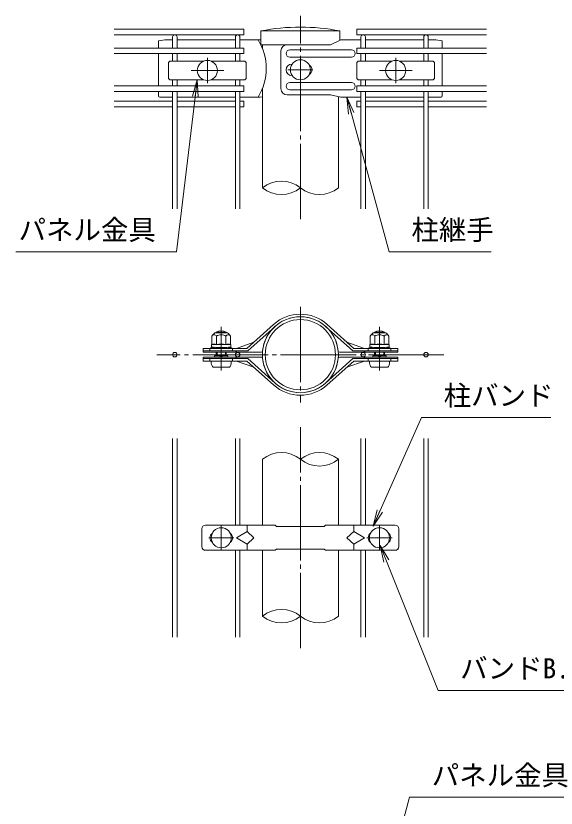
# Model space of a CAD drawing. Units: millimetres, scale not verified. Extents: x -4200 to 4200, y -2970 to 2970.
# Drawn here: x 2069 to 3360, y -717 to 1177 of the extents above; entities that cross this region are included whole.
import ezdxf
from ezdxf.enums import TextEntityAlignment as Align

# ---------------------------------------------------------------- set-up
doc = ezdxf.new("R2010")
doc.units = ezdxf.units.MM
doc.header["$LTSCALE"] = 10
doc.linetypes.add('LONG_CHAIN', pattern=[21, 18, -1, 1, -1])
for name, color, linetype, lineweight in [('0-3_D-STR1', 1, 'Continuous', 9), ('0-4_D-BMK', 2, 'LONG_CHAIN', 9), ('0-5_D-STR-DIM', 7, 'Continuous', 9), ('0-6_0', 7, 'Continuous', 9), ('0-8_D-STR2', 7, 'Continuous', 9), ('0-9_D-STR3', 3, 'Continuous', 9), ('0-A_D-STR-TXT', 7, 'Continuous', 9)]:
    doc.layers.add(name, color=color, linetype=linetype, lineweight=lineweight)
doc.styles.add('ＭＳ ゴシック', font='')
doc.styles.get('ＭＳ ゴシック').set_extended_font_data('MS Gothic')

# ---------------------------------------------------------------- blocks, each defined once
blk = doc.blocks.new('_Open')
at = {"layer": '0-6_0'}
blk.add_line((-10, 1.667), (0, 0), dxfattribs=at)
blk.add_lwpolyline([(-10, -1.667), (0, 0), (-10, 0)], dxfattribs=at)

msp = doc.modelspace()

# ---------------------------------------------------------------- linework, layer by layer
at = {"layer": '0-3_D-STR1'}
for p, q in [((2843.57, 1140.59), (2654.87, 1140.59)), ((2654.87, 1140.59), (2654.87, 1107.59)), ((2843.57, 1118.59), (2843.57, 1140.59)), ((2821.17, 1107.59), (2654.87, 1107.59)), ((2658.47, 1107.59), (2658.47, 1098.87)), ((2658.47, 1002.96), (2658.47, 765.59)), ((2839.97, 765.59), (2839.97, 983.43)), ((2658.47, 116.72), (2658.47, -40.78)), ((2839.97, -40.78), (2839.97, 116.72)), ((2658.64, -100.78), (2658.64, -258.28)), ((2839.97, -258.28), (2839.97, -100.78))]:
    msp.add_line(p, q, dxfattribs=at)
for radius in [90.75, 83.85]:
    msp.add_circle((2749.22, 366.72), radius, dxfattribs=at)
msp.add_arc((2749.22, 656.9), 492.8, 78.96219, 101.03781, dxfattribs=at)
at = {"layer": '0-4_D-BMK'}
for p, q in [((2749.22, 690.77), (2749.22, 1176.59)), ((2526.97, 1076.06), (2526.97, 1016.06)), ((2976.97, 1076.06), (2976.97, 1016.06)), ((2487.97, 1046.06), (2565.97, 1046.06)), ((2719.22, 1047.59), (2779.22, 1047.59)), ((2937.97, 1046.06), (3015.97, 1046.06)), ((2749.22, 481.02), (2749.22, 252.42)), ((2560.1, 328.62), (2560.1, 433.09)), ((2938.35, 328.62), (2938.35, 433.09)), ((3092.12, 366.72), (2406.32, 366.72)), ((2749.22, -334.97), (2749.22, 193.4)), ((2560.22, -100.78), (2560.22, -40.78)), ((2938.22, -100.78), (2938.22, -40.78)), ((2530.22, -70.78), (2590.22, -70.78)), ((2908.22, -70.78), (2968.22, -70.78))]:
    msp.add_line(p, q, dxfattribs=at)
at = {"layer": '0-5_D-STR-DIM'}
for centre, radius, start, end in [((2703.85, 709.6), 72.06, 50.97549, 129.02451), ((2703.85, 821.57), 72.06, 230.97549, 309.02451), ((2794.6, 821.57), 72.06, 230.97549, 309.02451), ((2703.85, 60.73), 72.06, 50.97549, 129.02451), ((2794.6, 60.73), 72.06, 50.97549, 129.02451), ((2794.6, 172.7), 72.06, 230.97549, 309.02451), ((2703.93, -314.07), 71.86, 50.92646, 129.07354), ((2703.93, -202.5), 71.86, 230.92646, 309.07354), ((2794.6, -202.3), 72.06, 230.97549, 309.02451)]:
    msp.add_arc(centre, radius, start, end, dxfattribs=at)
at = {"layer": '0-8_D-STR2'}
for p, q in [((2304.62, 1145.09), (2614.22, 1145.09)), ((2614.22, 1145.09), (2614.22, 1131.59)), ((3193.82, 1145.09), (2884.22, 1145.09)), ((2884.22, 1145.09), (2884.22, 1131.59)), ((2304.62, 1131.59), (2614.22, 1131.59)), ((2443.82, 1099.71), (2443.82, 1126.19)), ((2454.62, 1099.71), (2454.62, 1126.19)), ((2593.82, 1099.71), (2593.82, 1126.19)), ((2604.62, 1099.71), (2604.62, 1126.19)), ((3193.82, 1131.59), (2884.22, 1131.59)), ((2893.82, 1099.71), (2893.82, 1126.19)), ((2904.62, 1099.71), (2904.62, 1126.19)), ((3043.82, 1099.71), (3043.82, 1126.19)), ((3054.62, 1099.71), (3054.62, 1126.19)), ((2304.62, 1099.71), (2614.22, 1099.71)), ((2614.22, 1099.71), (2614.22, 1086.21)), ((3193.82, 1099.71), (2884.22, 1099.71)), ((2884.22, 1099.71), (2884.22, 1086.21)), ((2304.62, 1086.21), (2614.22, 1086.21)), ((2443.82, 1068.56), (2443.82, 1086.21)), ((2454.62, 1068.56), (2454.62, 1086.21)), ((2593.82, 1068.56), (2593.82, 1086.21)), ((2604.62, 1068.56), (2604.62, 1086.21)), ((3193.82, 1086.21), (2884.22, 1086.21)), ((2893.82, 1068.56), (2893.82, 1086.21)), ((2904.62, 1068.56), (2904.62, 1086.21)), ((3043.82, 1068.56), (3043.82, 1086.21)), ((3054.62, 1068.56), (3054.62, 1086.21)), ((2443.82, 1008.96), (2443.82, 1023.56)), ((2454.62, 1008.96), (2454.62, 1023.56)), ((2593.82, 1008.96), (2593.82, 1023.56)), ((2604.62, 1008.96), (2604.62, 1023.56)), ((2893.82, 1008.96), (2893.82, 1023.56)), ((2904.62, 1008.96), (2904.62, 1023.56)), ((3043.82, 1008.96), (3043.82, 1023.56)), ((3054.62, 1008.96), (3054.62, 1023.56)), ((2304.62, 1008.96), (2614.22, 1008.96)), ((2614.22, 1008.96), (2614.22, 995.46)), ((3193.82, 1008.96), (2884.22, 1008.96)), ((2884.22, 1008.96), (2884.22, 995.46)), ((2304.62, 995.46), (2614.22, 995.46)), ((2443.82, 715.59), (2443.82, 995.46)), ((2454.62, 715.59), (2454.62, 995.46)), ((2593.82, 715.59), (2593.82, 995.46)), ((2604.62, 715.59), (2604.62, 995.46)), ((3193.82, 995.46), (2884.22, 995.46)), ((2893.82, 715.59), (2893.82, 995.46)), ((2904.62, 715.59), (2904.62, 995.46)), ((3043.82, 715.59), (3043.82, 995.46)), ((3054.62, 715.59), (3054.62, 995.46)), ((2304.62, 972.86), (2443.82, 972.86)), ((2454.62, 972.86), (2593.82, 972.86)), ((2604.62, 972.86), (2614.22, 972.86)), ((2614.22, 972.86), (2614.22, 959.36)), ((2893.82, 972.86), (2884.22, 972.86)), ((2884.22, 972.86), (2884.22, 959.36)), ((3043.82, 972.86), (2904.62, 972.86)), ((3193.82, 972.86), (3054.62, 972.86)), ((2304.62, 959.36), (2443.82, 959.36)), ((2454.62, 959.36), (2593.82, 959.36)), ((2604.62, 959.36), (2614.22, 959.36)), ((2893.82, 959.36), (2884.22, 959.36)), ((3043.82, 959.36), (2904.62, 959.36)), ((3193.82, 959.36), (3054.62, 959.36)), ((2443.82, -308.28), (2443.82, 166.72)), ((2454.62, -308.28), (2454.62, 166.72)), ((2593.82, -39.28), (2593.82, 166.72)), ((2604.62, -39.28), (2604.62, 166.72)), ((2893.82, -39.28), (2893.82, 166.72)), ((2904.62, -39.28), (2904.62, 166.72)), ((3043.82, -308.28), (3043.82, 166.72)), ((3054.62, -308.28), (3054.62, 166.72)), ((2593.82, -308.28), (2593.82, -102.28)), ((2604.62, -308.28), (2604.62, -102.28)), ((2893.82, -308.28), (2893.82, -102.28)), ((2904.62, -308.28), (2904.62, -102.28))]:
    msp.add_line(p, q, dxfattribs=at)
for centre in [(2449.22, 366.72), (2599.22, 366.72), (2899.22, 366.72), (3049.22, 366.72)]:
    msp.add_circle(centre, 5.4, dxfattribs=at)
for centre in [(2449.22, 1126.19), (2599.22, 1126.19), (2899.22, 1126.19), (3049.22, 1126.19)]:
    msp.add_arc(centre, 5.4, 0, 180, dxfattribs=at)
at = {"layer": '0-9_D-STR3'}
for p, q in [((2425.22, 1119.59), (2410.22, 1116.59)), ((2425.22, 1119.59), (2443.82, 1119.59)), ((2454.62, 1119.59), (2593.82, 1119.59)), ((2604.62, 1119.59), (2652.84, 1119.59)), ((2652.84, 1119.59), (2654.87, 1118.59)), ((2845.61, 1119.59), (2821.17, 1107.59)), ((2893.82, 1119.59), (2845.61, 1119.59)), ((3043.82, 1119.59), (2904.62, 1119.59)), ((3073.22, 1119.59), (3054.62, 1119.59)), ((3073.22, 1119.59), (3088.22, 1116.59)), ((2410.22, 1116.59), (2410.22, 1099.71)), ((2821.17, 1107.59), (2717.77, 1107.59)), ((2821.17, 1107.59), (2717.77, 1107.59)), ((3088.22, 1116.59), (3088.22, 1099.71)), ((2410.22, 1086.21), (2410.22, 1008.96)), ((2702.77, 1092.59), (2702.77, 1002.59)), ((2870.99, 1095.59), (2723.99, 1095.59)), ((3088.22, 1086.21), (3088.22, 1008.96)), ((2433.97, 1062.56), (2433.97, 1029.56)), ((2439.97, 1068.56), (2518.62, 1068.56)), ((2535.33, 1068.56), (2613.97, 1068.56)), ((2619.97, 1062.56), (2619.97, 1029.56)), ((2870.99, 1077.59), (2723.99, 1077.59)), ((2883.97, 1062.56), (2883.97, 1029.56)), ((2889.97, 1068.56), (2968.62, 1068.56)), ((2985.33, 1068.56), (3063.97, 1068.56)), ((3069.97, 1062.56), (3069.97, 1029.56)), ((2439.97, 1023.56), (2518.62, 1023.56)), ((2535.33, 1023.56), (2613.97, 1023.56)), ((2889.97, 1023.56), (2968.62, 1023.56)), ((2985.33, 1023.56), (3063.97, 1023.56)), ((2870.99, 1017.59), (2723.99, 1017.59)), ((2410.22, 995.46), (2410.22, 985.14)), ((2821.17, 987.59), (2717.77, 987.59)), ((2870.99, 999.59), (2723.99, 999.59)), ((2821.17, 987.59), (2845.61, 982.19)), ((3088.22, 995.46), (3088.22, 985.14)), ((2443.82, 982.14), (2413.22, 982.14)), ((2593.82, 982.14), (2454.62, 982.14)), ((2604.62, 982.19), (2652.84, 982.19)), ((2658.47, 983.38), (2652.84, 982.19)), ((2893.82, 982.19), (2845.61, 982.19)), ((2904.62, 982.14), (3043.82, 982.14)), ((3054.62, 982.14), (3085.22, 982.14)), ((2621.61, 381.78), (2684.85, 438.94)), ((2876.84, 381.78), (2813.6, 438.94)), ((2545.1, 418.64), (2575.1, 418.64)), ((2548.1, 418.64), (2548.1, 420.66)), ((2548.1, 420.66), (2572.1, 420.66)), ((2550.13, 418.64), (2550.13, 421.63)), ((2570.07, 418.64), (2570.07, 421.63)), ((2572.1, 418.64), (2572.1, 420.66)), ((2623.96, 375.78), (2688.84, 434.46)), ((2874.49, 375.78), (2809.61, 434.46)), ((2923.35, 418.64), (2953.35, 418.64)), ((2926.35, 418.64), (2926.35, 420.66)), ((2926.35, 420.66), (2950.35, 420.66)), ((2928.38, 418.64), (2928.38, 421.63)), ((2948.32, 418.64), (2948.32, 421.63)), ((2950.35, 418.64), (2950.35, 420.66)), ((2537.58, 411.13), (2537.58, 391.04)), ((2548.84, 411.13), (2548.84, 390.74)), ((2571.36, 411.13), (2571.36, 390.74)), ((2582.62, 411.13), (2582.62, 391.04)), ((2915.83, 411.13), (2915.83, 391.04)), ((2927.09, 411.13), (2927.09, 390.74)), ((2949.61, 411.13), (2949.61, 390.74)), ((2960.87, 411.13), (2960.87, 391.04)), ((2621.61, 381.78), (2516.76, 381.78)), ((2516.76, 381.78), (2516.76, 372.78)), ((2533.1, 381.78), (2533.1, 375.78)), ((2534.6, 383.24), (2538.92, 383.24)), ((2534.6, 383.24), (2534.6, 381.74)), ((2536.85, 390.61), (2536.85, 385.61)), ((2560.1, 390.74), (2536.92, 390.74)), ((2537.58, 391.04), (2537.07, 390.9)), ((2546.6, 384.14), (2537.11, 385.31)), ((2539.79, 383.52), (2541.53, 384.76)), ((2540.66, 382.3), (2543.69, 384.46)), ((2546.6, 384.14), (2573.6, 384.14)), ((2560.1, 390.74), (2583.28, 390.74)), ((2573.6, 384.14), (2583.09, 385.31)), ((2579.54, 382.3), (2576.51, 384.46)), ((2580.41, 383.52), (2578.67, 384.76)), ((2583.35, 390.54), (2583.35, 385.61)), ((2587.1, 381.78), (2587.1, 375.78)), ((2596.41, 381.78), (2638.22, 396.79)), ((2902.04, 381.78), (2860.22, 396.79)), ((2876.84, 381.78), (2981.69, 381.78)), ((2911.34, 381.78), (2911.34, 375.78)), ((2912.85, 383.24), (2917.17, 383.24)), ((2912.85, 383.24), (2912.85, 381.74)), ((2915.1, 390.61), (2915.1, 385.61)), ((2938.35, 390.74), (2915.17, 390.74)), ((2915.83, 391.04), (2915.32, 390.9)), ((2924.85, 384.14), (2915.36, 385.31)), ((2918.04, 383.52), (2919.78, 384.76)), ((2918.91, 382.3), (2921.94, 384.46)), ((2924.85, 384.14), (2951.85, 384.14)), ((2938.35, 390.74), (2961.52, 390.74)), ((2951.85, 384.14), (2961.34, 385.31)), ((2957.79, 382.3), (2954.76, 384.46)), ((2958.66, 383.52), (2956.92, 384.76)), ((2961.6, 390.54), (2961.6, 385.61)), ((2965.35, 381.78), (2965.35, 375.78)), ((2981.69, 381.78), (2981.69, 372.78)), ((2623.96, 375.78), (2516.76, 375.78)), ((2655.98, 372.78), (2516.76, 372.78)), ((2516.76, 351.66), (2516.76, 360.66)), ((2655.98, 360.66), (2516.76, 360.66)), ((2544.15, 363.66), (2576.06, 363.66)), ((2544.15, 363.66), (2544.15, 360.66)), ((2548.1, 363.66), (2548.1, 372.74)), ((2550.13, 363.66), (2550.13, 372.74)), ((2556.92, 363.66), (2559.46, 360.66)), ((2560.74, 360.66), (2563.28, 363.66)), ((2570.07, 363.66), (2570.07, 372.74)), ((2572.1, 363.66), (2572.1, 372.74)), ((2576.06, 363.66), (2576.06, 360.66)), ((2594.6, 375.78), (2597.72, 372.78)), ((2594.6, 357.66), (2597.72, 360.66)), ((2842.47, 372.78), (2981.69, 372.78)), ((2842.47, 360.66), (2981.69, 360.66)), ((2874.49, 375.78), (2981.69, 375.78)), ((2903.84, 375.78), (2900.73, 372.78)), ((2903.84, 357.66), (2900.73, 360.66)), ((2922.39, 363.66), (2954.3, 363.66)), ((2922.39, 363.66), (2922.39, 360.66)), ((2926.35, 363.66), (2926.35, 372.74)), ((2928.38, 363.66), (2928.38, 372.74)), ((2935.17, 363.66), (2937.71, 360.66)), ((2938.99, 360.66), (2941.53, 363.66)), ((2948.32, 363.66), (2948.32, 372.74)), ((2950.35, 363.66), (2950.35, 372.74)), ((2954.3, 363.66), (2954.3, 360.66)), ((2981.69, 351.66), (2981.69, 360.66)), ((2623.96, 357.66), (2516.76, 357.66)), ((2621.61, 351.66), (2516.76, 351.66)), ((2533.1, 351.66), (2533.1, 357.66)), ((2587.1, 351.66), (2587.1, 357.66)), ((2596.41, 351.66), (2638.22, 336.64)), ((2621.61, 351.66), (2684.85, 294.49)), ((2623.96, 357.66), (2688.84, 298.97)), ((2874.49, 357.66), (2809.61, 298.97)), ((2876.84, 351.66), (2813.6, 294.49)), ((2902.04, 351.66), (2860.22, 336.64)), ((2874.49, 357.66), (2981.69, 357.66)), ((2876.84, 351.66), (2981.69, 351.66)), ((2911.34, 351.66), (2911.34, 357.66)), ((2965.35, 351.66), (2965.35, 357.66)), ((2540.6, 337.26), (2579.6, 337.26)), ((2918.85, 337.26), (2957.85, 337.26)), ((2513.72, -49.78), (2513.72, -91.78)), ((2522.72, -40.78), (2689.22, -40.78)), ((2596.22, -70.78), (2621.72, -55.78)), ((2621.72, -40.78), (2621.72, -55.78)), ((2692.22, -43.78), (2689.22, -40.78)), ((2692.22, -43.78), (2806.22, -43.78)), ((2806.22, -43.78), (2809.22, -40.78)), ((2809.22, -40.78), (2975.72, -40.78)), ((2876.72, -55.78), (2860.22, -70.78)), ((2876.72, -40.78), (2876.72, -55.78)), ((2902.22, -70.78), (2876.72, -55.78)), ((2984.72, -49.78), (2984.72, -91.78)), ((2596.22, -70.78), (2621.72, -85.78)), ((2860.22, -70.78), (2876.72, -85.78)), ((2902.22, -70.78), (2876.72, -85.78)), ((2876.72, -85.78), (2876.72, -100.78)), ((2522.72, -100.78), (2689.22, -100.78)), ((2692.22, -97.78), (2689.22, -100.78)), ((2692.22, -97.78), (2806.22, -97.78)), ((2806.22, -97.78), (2809.22, -100.78)), ((2809.22, -100.78), (2975.72, -100.78))]:
    msp.add_line(p, q, dxfattribs=at)
for points in [[(2581.28, 383.24), (2585.6, 383.24), (2585.6, 381.74)], [(2959.53, 383.24), (2963.85, 383.24), (2963.85, 381.74)], [(2621.72, -55.78), (2638.22, -70.78), (2621.72, -85.78), (2621.72, -100.78)]]:
    msp.add_lwpolyline(points, dxfattribs=at)
for centre in [(2526.97, 1046.06), (2749.22, 1047.59), (2976.97, 1046.06), (2560.22, -70.78), (2938.22, -70.78)]:
    msp.add_circle(centre, 24, dxfattribs=at)
for centre, radius, start, end in [((2536.64, 1050.92), 130.94, 328.33972, 31.66028), ((2717.77, 1092.59), 15, 90, 180), ((2723.99, 1086.59), 9, 90, 270), ((2870.99, 1086.59), 9, 270, 90), ((2439.97, 1062.56), 6, 90, 180), ((2613.97, 1062.56), 6, 0, 90), ((2728.49, 1047.59), 13.5, 90, 270), ((2889.97, 1062.56), 6, 90, 180), ((3063.97, 1062.56), 6, 0, 90), ((2763.43, 1047.59), 13.5, 300.04449, 59.95551), ((2439.97, 1029.56), 6, 180, 270), ((2613.97, 1029.56), 6, 270, 0), ((2889.97, 1029.56), 6, 180, 270), ((3063.97, 1029.56), 6, 270, 0), ((2723.99, 1008.59), 9, 90, 270), ((2870.99, 1008.59), 9, 270, 90), ((2413.22, 985.14), 3, 180, 270), ((2717.77, 1002.59), 15, 180, 270), ((3085.22, 985.14), 3, 270, 0), ((2749.22, 366.72), 90.75, 5.54441, 174.45559), ((2749.22, 366.72), 96.75, 48.29058, 131.70942), ((2557.87, 398.32), 24, 122.13463, 147.68315), ((2560.1, 398.16), 25.5, 61.92751, 118.07249), ((2562.33, 398.32), 24, 32.31685, 57.86537), ((2936.12, 398.32), 24, 122.13463, 147.68315), ((2938.35, 398.16), 25.5, 61.92751, 118.07249), ((2940.58, 398.32), 24, 32.31685, 57.86537), ((2543.21, 408.08), 6.4, 28.45309, 151.54691), ((2560.1, 393.85), 20.62, 90, 123.09348), ((2560.1, 393.85), 20.62, 56.90652, 90), ((2576.99, 408.08), 6.4, 28.45309, 151.54691), ((2921.46, 408.08), 6.4, 28.45309, 151.54691), ((2938.35, 393.85), 20.62, 90, 123.09348), ((2938.35, 393.85), 20.62, 56.90652, 90), ((2955.24, 408.08), 6.4, 28.45309, 151.54691), ((2537.15, 390.61), 0.3, 105, 180), ((2537.15, 385.61), 0.3, 180, 263), ((2543.22, 376.09), 15.97, 69.37322, 112.7756), ((2538.92, 384.74), 1.5, 270, 305.53768), ((2538.92, 384.74), 3, 270, 305.53768), ((2544.56, 383.24), 1.5, 123.43373, 125.53768), ((2560.1, 328.47), 63.57, 90, 100.20031), ((2560.1, 328.47), 63.57, 79.79969, 90), ((2576.98, 376.09), 15.97, 67.2244, 110.62678), ((2575.64, 383.24), 1.5, 54.46232, 56.56627), ((2581.28, 384.74), 3, 234.46232, 270), ((2581.28, 384.74), 1.5, 234.46232, 270), ((2583.05, 385.61), 0.3, 277, 0), ((2583.05, 390.54), 0.3, 0, 67.2244), ((2915.4, 390.61), 0.3, 105, 180), ((2915.4, 385.61), 0.3, 180, 263), ((2921.47, 376.09), 15.97, 69.37322, 112.7756), ((2917.17, 384.74), 1.5, 270, 305.53768), ((2917.17, 384.74), 3, 270, 305.53768), ((2922.81, 383.24), 1.5, 123.43373, 125.53768), ((2938.35, 328.47), 63.57, 90, 100.20031), ((2938.35, 328.47), 63.57, 79.79969, 90), ((2955.23, 376.09), 15.97, 67.2244, 110.62678), ((2953.89, 383.24), 1.5, 54.46232, 56.56627), ((2959.53, 384.74), 3, 234.46232, 270), ((2959.53, 384.74), 1.5, 234.46232, 270), ((2961.3, 385.61), 0.3, 277, 0), ((2961.3, 390.54), 0.3, 0, 67.2244), ((2655.91, 375.77), 3, 268.81211, 354.45559), ((2655.91, 357.66), 3, 5.54441, 91.18789), ((2842.54, 375.77), 3, 185.54441, 271.18789), ((2842.54, 357.66), 3, 88.81211, 174.45559), ((2749.22, 366.72), 90.75, 185.54441, 354.45559), ((2749.22, 366.72), 96.75, 228.29058, 311.70942), ((2522.72, -49.78), 9, 90, 180), ((2975.72, -49.78), 9, 0, 90), ((2546.72, -70.78), 13.5, 125.46791, 234.53209), ((2573.72, -70.78), 13.5, 305.46791, 54.53209), ((2924.72, -70.78), 13.5, 125.46791, 234.53209), ((2951.72, -70.78), 13.5, 305.46791, 54.53209), ((2522.72, -91.78), 9, 180, 270), ((2975.72, -91.78), 9, 270, 0)]:
    msp.add_arc(centre, radius, start, end, dxfattribs=at)
for centre, start_param, end_param in [((2540.6, 351.66), 1.5707963, 3.1415927), ((2579.6, 351.66), 3.1415927, 4.712389), ((2918.85, 351.66), 1.5707963, 3.1415927), ((2957.85, 351.66), 3.1415927, 4.712389)]:
    msp.add_ellipse(centre, major_axis=(0, 14.4), ratio=0.3125, start_param=start_param, end_param=end_param, dxfattribs=at)
at = {"layer": '0-A_D-STR-TXT'}
for points in [[(2069.4, 612.81), (2453.25, 612.81), (2502.73, 1021.58)], [(3205.16, 612.86), (2961.6, 612.86), (2860.64, 980.26)], [(3347.46, 216.53), (3038.67, 216.53), (2923.71, -41.51)], [(3638.9, -435.75), (3078.33, -435.75), (2940.67, -91.12)], [(3393.93, -690.66), (3010.08, -690.66), (2930.2, -990.88)]]:
    msp.add_lwpolyline(points, dxfattribs=at)

# ---------------------------------------------------------------- block references
at = {"layer": '0-A_D-STR-TXT', "xscale": 4, "yscale": 4}
for p, rotation in [((2502.97, 1023.56), 83.09795), ((2860.11, 982.19), 105.36476), ((2922.89, -43.34), 245.98538), ((2939.92, -89.26), 111.7749)]:
    msp.add_blockref('_Open', p, dxfattribs=dict(at, rotation=rotation))

# ---------------------------------------------------------------- texts
at = {"layer": '0-A_D-STR-TXT', "style": 'ＭＳ ゴシック'}
for s, p in [('パネル金具', (2075.93, 626.66)), ('柱継手', (3014.55, 626.72)), ('柱バンド', (3091.63, 230.63)), ('バンドB.N（角根）', (3131.03, -421.26)), ('パネル金具', (3063.04, -676.8))]:
    msp.add_text(s, height=48.09, dxfattribs=at).set_placement(p, align=Align.BOTTOM_LEFT)

doc.saveas('drawing.dxf')
